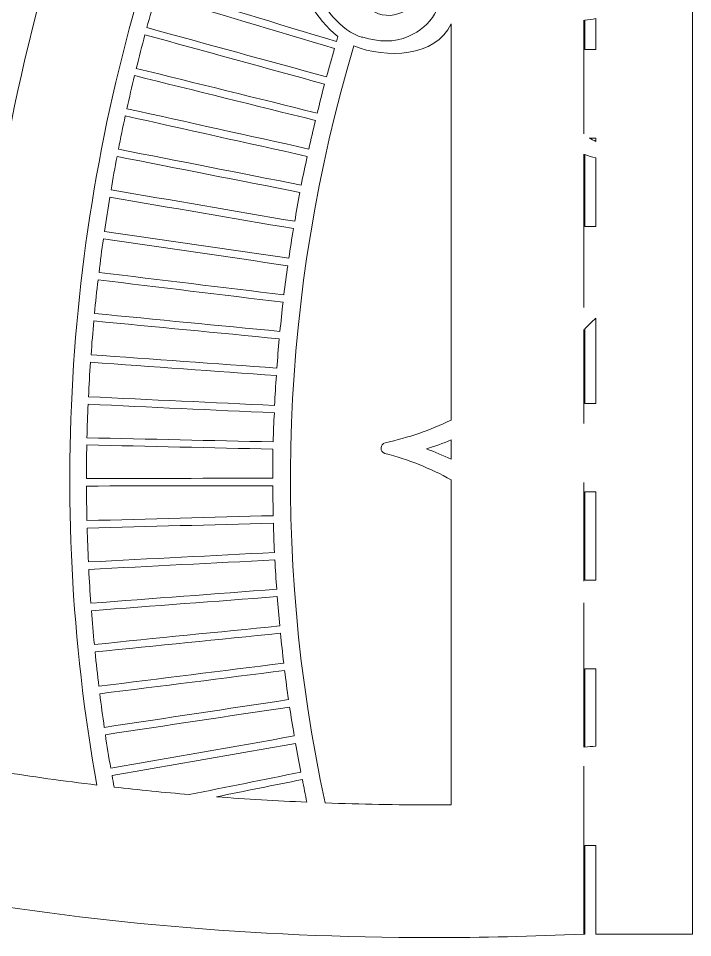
# Model space of a CAD drawing. Extents: x 13 to 948, y -975 to -268.
# Drawn here: x 878.5 to 947.6, y -975.2 to -880.9 of the extents above; entities that cross this region are included whole.
import ezdxf

# ---------------------------------------------------------------- set-up
doc = ezdxf.new("R2010")
doc.units = 0
doc.header["$MEASUREMENT"] = 0
doc.layers.add('Layer 1', color=7, linetype='Continuous', lineweight=0)

msp = doc.modelspace()

# ---------------------------------------------------------------- linework, layer by layer
at = {"layer": 'Layer 1'}
for points, knots in [([(937.665, -754.371), (937.665, -754.371), (937.665, -757.131), (937.665, -757.131), (937.665, -757.131), (936.531, -757.131), (936.531, -757.131), (936.531, -757.131), (936.531, -754.984), (936.531, -754.984), (936.531, -754.984), (936.448, -754.984), (936.448, -754.984), (936.448, -754.984), (936.448, -773.135), (936.448, -773.135), (936.448, -773.135), (936.418, -773.233), (936.418, -773.233), (936.418, -773.233), (936.418, -754.984), (936.418, -754.984), (936.418, -754.984), (930.74, -754.976), (930.74, -754.976), (930.74, -754.976), (930.74, -753.842), (930.74, -753.842), (930.74, -753.842), (937.242, -753.85), (937.242, -753.85), (937.242, -753.85), (937.242, -268.129), (937.242, -268.129), (937.242, -268.129), (585.767, -268.129), (585.767, -268.129), (585.767, -268.129), (585.767, -267.804), (585.767, -267.804), (585.767, -267.804), (584.815, -267.804), (584.815, -267.804), (584.815, -267.804), (584.815, -272.136), (584.815, -272.136), (584.815, -272.136), (583.681, -272.136), (583.681, -272.136), (583.681, -272.136), (583.681, -267.804), (583.681, -267.804), (583.681, -267.804), (233.174, -267.804), (233.174, -267.804), (233.174, -267.804), (233.174, -267.699), (233.174, -267.699), (233.174, -267.699), (231.669, -267.699), (231.669, -267.699), (231.669, -267.699), (231.669, -267.623), (231.669, -267.623), (231.669, -267.623), (194.12, -267.623), (194.12, -267.623), (189.365, -267.623), (184.701, -268.719), (180.482, -270.813), (180.331, -270.791), (180.187, -270.76), (180.051, -270.722), (180.014, -270.843), (179.961, -270.972), (179.923, -271.1), (178.751, -271.713), (177.61, -272.401), (176.521, -273.164), (171.902, -276.4), (165.529, -281.004), (157.977, -286.832), (75.273, -358.415), (123.195, -457.395), (13.488, -510.82), (123.195, -564.252), (75.273, -663.231), (157.977, -734.807), (165.567, -740.658), (171.955, -745.277), (176.581, -748.52), (181.699, -752.104), (187.793, -754.016), (194.037, -754.016), (194.037, -754.016), (231.669, -754.016), (231.669, -754.016), (231.669, -754.016), (231.669, -749.556), (231.669, -749.556), (231.669, -749.556), (232.614, -749.556), (232.614, -749.556), (232.614, -749.556), (232.614, -753.994), (232.614, -753.994), (232.614, -753.994), (583.681, -753.994), (583.681, -753.994), (583.681, -753.994), (583.681, -749.458), (583.681, -749.458), (583.681, -749.458), (584.815, -749.458), (584.815, -749.458), (584.815, -749.458), (584.815, -753.994), (584.815, -753.994), (584.815, -753.994), (584.248, -753.994), (584.248, -753.994), (584.248, -753.994), (584.248, -754.001), (584.248, -754.001), (578.124, -754.031), (573.165, -759.006), (573.165, -765.137), (573.165, -765.137), (573.165, -974.541), (573.165, -974.541), (573.165, -974.541), (584.248, -974.541), (584.248, -974.541), (584.248, -974.541), (584.248, -974.64), (584.248, -974.64), (584.248, -974.64), (584.943, -974.64), (584.943, -974.64), (584.943, -974.64), (588.594, -974.851), (594.96, -974.851), (596.358, -974.851), (597.885, -974.844), (599.541, -974.821), (600.97, -974.798), (602.482, -974.76), (604.077, -974.715), (621.827, -974.216), (649.874, -972.031), (679.281, -964.275), (679.803, -964.131), (680.332, -963.988), (680.869, -963.844), (682.819, -963.315), (684.777, -962.763), (686.727, -962.189), (687.309, -962.015), (687.907, -961.841), (688.489, -961.667), (694.869, -959.732), (701.265, -957.524), (707.585, -954.999), (709.467, -954.251), (711.327, -953.472), (713.202, -952.671), (717.186, -950.94), (721.124, -949.088), (725.017, -947.084), (726.083, -946.525), (727.157, -945.965), (728.215, -945.391), (729.977, -944.438), (731.723, -943.456), (733.454, -942.443), (734.354, -941.913), (735.253, -941.377), (736.153, -940.832), (736.984, -940.326), (737.801, -939.812), (738.625, -939.29), (739.948, -938.451), (741.256, -937.597), (742.541, -936.72), (749.095, -932.282), (755.332, -927.323), (761.115, -921.797), (761.115, -921.797), (764.532, -925.229), (771.381, -930.355), (774.027, -932.335), (777.18, -934.565), (780.846, -936.939), (784.86, -939.562), (789.494, -942.352), (794.741, -945.202), (799.761, -947.931), (805.324, -950.698), (811.463, -953.397), (811.841, -953.563), (812.219, -953.722), (812.597, -953.888), (813.398, -954.236), (814.207, -954.584), (815.039, -954.931), (816.422, -955.513), (817.843, -956.095), (819.295, -956.662), (819.877, -956.904), (820.459, -957.131), (821.041, -957.358), (822.568, -957.948), (824.11, -958.537), (825.698, -959.112), (826.598, -959.444), (827.512, -959.77), (828.442, -960.102), (852.724, -968.645), (883.552, -975.222), (920.951, -975.222), (925.993, -975.222), (931.156, -975.101), (936.448, -974.851), (936.448, -974.851), (936.44, -957.645), (936.44, -957.645), (936.44, -957.645), (936.44, -957.645), (936.448, -957.645), (936.448, -957.645), (936.448, -974.851), (936.448, -974.851), (936.448, -974.851), (936.531, -974.851), (936.531, -974.851), (936.531, -974.851), (936.531, -965.779), (936.531, -965.779), (936.531, -965.779), (937.665, -965.779), (937.665, -965.779), (937.665, -965.779), (937.665, -974.851), (937.665, -974.851), (937.665, -974.851), (947.591, -974.851), (947.591, -974.851), (947.591, -974.851), (947.591, -765.447), (947.591, -765.447), (947.591, -759.709), (943.244, -754.984), (937.665, -754.371)], [0, 0, 0, 0, 1, 1, 1, 2, 2, 2, 3, 3, 3, 4, 4, 4, 5, 5, 5, 6, 6, 6, 7, 7, 7, 8, 8, 8, 9, 9, 9, 10, 10, 10, 11, 11, 11, 12, 12, 12, 13, 13, 13, 14, 14, 14, 15, 15, 15, 16, 16, 16, 17, 17, 17, 18, 18, 18, 19, 19, 19, 20, 20, 20, 21, 21, 21, 22, 22, 22, 23, 23, 23, 24, 24, 24, 25, 25, 25, 26, 26, 26, 27, 27, 27, 28, 28, 28, 29, 29, 29, 30, 30, 30, 31, 31, 31, 32, 32, 32, 33, 33, 33, 34, 34, 34, 35, 35, 35, 36, 36, 36, 37, 37, 37, 38, 38, 38, 39, 39, 39, 40, 40, 40, 41, 41, 41, 42, 42, 42, 43, 43, 43, 44, 44, 44, 45, 45, 45, 46, 46, 46, 47, 47, 47, 48, 48, 48, 49, 49, 49, 50, 50, 50, 51, 51, 51, 52, 52, 52, 53, 53, 53, 54, 54, 54, 55, 55, 55, 56, 56, 56, 57, 57, 57, 58, 58, 58, 59, 59, 59, 60, 60, 60, 61, 61, 61, 62, 62, 62, 63, 63, 63, 64, 64, 64, 65, 65, 65, 66, 66, 66, 67, 67, 67, 68, 68, 68, 69, 69, 69, 70, 70, 70, 71, 71, 71, 72, 72, 72, 73, 73, 73, 74, 74, 74, 75, 75, 75, 76, 76, 76, 77, 77, 77, 78, 78, 78, 79, 79, 79, 80, 80, 80, 81, 81, 81, 82, 82, 82, 83, 83, 83, 84, 84, 84, 84]), ([(849.851, -837.665), (856.443, -821.154), (872.871, -810.692), (890.5, -811.054), (890.946, -812.12), (891.437, -813.179), (891.959, -814.214), (875.569, -813.315), (859.876, -822.326), (853.223, -837.597), (846.585, -852.807), (850.441, -870.323), (862.174, -881.814), (861.047, -882.123), (859.936, -882.471), (858.848, -882.872), (847.417, -870.867), (843.675, -853.162), (849.851, -837.665)], [0, 0, 0, 0, 1, 1, 1, 2, 2, 2, 3, 3, 3, 4, 4, 4, 5, 5, 5, 6, 6, 6, 6]), ([(876.522, -958.182), (870.958, -923.679), (875.086, -887.944), (888.837, -855.415), (890.651, -858.771), (890.87, -862.317), (891.437, -866.293), (891.687, -868.115), (892.11, -869.763), (893.086, -871.26), (883.469, -899.723), (881.254, -930.158), (886.501, -959.573), (883.152, -959.165), (879.826, -958.704), (876.522, -958.182)], [0, 0, 0, 0, 1, 1, 1, 2, 2, 2, 3, 3, 3, 4, 4, 4, 5, 5, 5, 5]), ([(922.825, -877.308), (922.538, -876.65), (922.137, -876.053), (921.638, -875.539), (920.149, -873.838), (917.685, -872.954), (915.508, -873.944), (913.285, -874.957), (912.9, -878.457), (914.721, -880.067), (916.263, -881.42), (919.877, -880.181), (918.94, -877.837), (918.199, -875.962), (915.901, -876.643), (915.606, -878.261), (915.553, -878.162), (915.508, -878.056), (915.462, -877.95), (915.213, -877.255), (915.394, -876.431), (915.863, -875.856), (917.836, -874.027), (920.21, -875.169), (921.351, -877.089), (922.357, -879.583), (920.724, -881.776), (918.501, -882.766), (916.929, -883.462), (915.417, -883.325), (913.776, -882.872), (913.716, -882.857), (913.67, -882.864), (913.625, -882.864), (913.24, -882.706), (912.854, -882.547), (912.499, -882.35), (910.367, -880.876), (908.923, -878.638), (908.477, -876.28), (908.477, -876.272), (908.484, -876.257), (908.484, -876.242), (907.804, -870.3), (914.389, -866.792), (919.507, -867.684), (920.641, -868.047), (921.752, -868.523), (922.825, -869.045), (922.825, -869.045), (922.825, -877.308), (922.825, -877.308)], [0, 0, 0, 0, 1, 1, 1, 2, 2, 2, 3, 3, 3, 4, 4, 4, 5, 5, 5, 6, 6, 6, 7, 7, 7, 8, 8, 8, 9, 9, 9, 10, 10, 10, 11, 11, 11, 12, 12, 12, 13, 13, 13, 14, 14, 14, 15, 15, 15, 16, 16, 16, 17, 17, 17, 17]), ([(892.806, -877.799), (893.297, -876.129), (893.819, -874.466), (894.371, -872.817), (897.772, -876.159), (902.716, -876.333), (907.215, -875.41), (907.404, -878.208), (908.878, -880.906), (911.229, -882.804), (911.176, -882.963), (911.138, -883.137), (911.085, -883.303), (904.992, -881.458), (898.891, -879.629), (892.806, -877.799)], [0, 0, 0, 0, 1, 1, 1, 2, 2, 2, 3, 3, 3, 4, 4, 4, 5, 5, 5, 5]), ([(891.634, -881.882), (891.944, -880.763), (892.254, -879.644), (892.587, -878.533), (898.68, -880.37), (904.78, -882.207), (910.873, -884.036), (910.601, -885.004), (910.322, -885.964), (910.057, -886.932), (903.918, -885.253), (897.772, -883.567), (891.634, -881.882)], [0, 0, 0, 0, 1, 1, 1, 2, 2, 2, 3, 3, 3, 4, 4, 4, 4]), ([(922.825, -922.137), (920.693, -923.18), (918.433, -923.944), (916.074, -924.458), (915.523, -924.579), (915.5, -925.41), (916.044, -925.554), (918.456, -926.189), (920.716, -927.081), (922.825, -928.261), (922.825, -928.261), (922.825, -961.599), (922.825, -961.599), (922.198, -961.599), (921.57, -961.607), (920.951, -961.607), (917.254, -961.607), (913.58, -961.538), (909.921, -961.402), (904.327, -935.699), (905.325, -909.013), (912.854, -883.756), (916.158, -885.072), (921.268, -884.928), (922.825, -881.496), (922.825, -881.496), (922.825, -922.137), (922.825, -922.137)], [0, 0, 0, 0, 1, 1, 1, 2, 2, 2, 3, 3, 3, 4, 4, 4, 5, 5, 5, 6, 6, 6, 7, 7, 7, 8, 8, 8, 9, 9, 9, 9]), ([(936.448, -892.775), (936.44, -892.775), (936.44, -892.775), (936.433, -892.775), (936.433, -892.775), (936.433, -881.103), (936.433, -881.103), (936.433, -881.103), (936.44, -881.103), (936.448, -881.103), (936.448, -881.103), (936.448, -892.775), (936.448, -892.775)], [0, 0, 0, 0, 1, 1, 1, 2, 2, 2, 3, 3, 3, 4, 4, 4, 4]), ([(937.665, -884.134), (937.665, -884.134), (936.531, -884.134), (936.531, -884.134), (936.531, -884.134), (936.531, -881.103), (936.531, -881.103), (936.917, -881.088), (937.302, -881.035), (937.665, -880.937), (937.665, -880.937), (937.665, -884.134), (937.665, -884.134)], [0, 0, 0, 0, 1, 1, 1, 2, 2, 2, 3, 3, 3, 4, 4, 4, 4]), ([(890.553, -886.062), (890.84, -884.913), (891.135, -883.764), (891.437, -882.622), (897.576, -884.301), (903.714, -885.994), (909.853, -887.672), (909.588, -888.663), (909.346, -889.668), (909.105, -890.658), (902.921, -889.124), (896.744, -887.597), (890.553, -886.062)], [0, 0, 0, 0, 1, 1, 1, 2, 2, 2, 3, 3, 3, 4, 4, 4, 4]), ([(889.593, -890.197), (889.835, -889.063), (890.099, -887.937), (890.371, -886.803), (896.555, -888.338), (902.739, -889.872), (908.923, -891.399), (908.689, -892.382), (908.462, -893.357), (908.243, -894.333), (902.021, -892.957), (895.807, -891.581), (889.593, -890.197)], [0, 0, 0, 0, 1, 1, 1, 2, 2, 2, 3, 3, 3, 4, 4, 4, 4]), ([(888.723, -894.348), (888.942, -893.214), (889.177, -892.072), (889.419, -890.938), (895.641, -892.322), (901.862, -893.705), (908.084, -895.088), (907.872, -896.064), (907.653, -897.046), (907.456, -898.029), (901.212, -896.804), (894.968, -895.58), (888.723, -894.348)], [0, 0, 0, 0, 1, 1, 1, 2, 2, 2, 3, 3, 3, 4, 4, 4, 4]), ([(937.665, -893.546), (937.431, -893.448), (937.211, -893.335), (937, -893.206), (937, -893.206), (937.665, -893.206), (937.665, -893.206), (937.665, -893.206), (937.665, -893.546), (937.665, -893.546)], [0, 0, 0, 0, 1, 1, 1, 2, 2, 2, 3, 3, 3, 3]), ([(887.96, -898.521), (888.149, -897.379), (888.361, -896.237), (888.58, -895.096), (894.824, -896.328), (901.068, -897.56), (907.32, -898.778), (907.131, -899.768), (906.965, -900.758), (906.799, -901.749), (900.516, -900.667), (894.234, -899.594), (887.96, -898.521)], [0, 0, 0, 0, 1, 1, 1, 2, 2, 2, 3, 3, 3, 4, 4, 4, 4]), ([(936.448, -910.593), (936.44, -910.593), (936.44, -910.593), (936.433, -910.601), (936.433, -910.601), (936.433, -894.854), (936.433, -894.854), (936.44, -894.854), (936.44, -894.862), (936.448, -894.862), (936.448, -894.862), (936.448, -910.593), (936.448, -910.593)], [0, 0, 0, 0, 1, 1, 1, 2, 2, 2, 3, 3, 3, 4, 4, 4, 4]), ([(937.665, -902.278), (937.665, -902.278), (936.531, -902.278), (936.531, -902.278), (936.531, -902.278), (936.531, -894.892), (936.531, -894.892), (936.902, -895.036), (937.272, -895.156), (937.665, -895.24), (937.665, -895.24), (937.665, -902.278), (937.665, -902.278)], [0, 0, 0, 0, 1, 1, 1, 2, 2, 2, 3, 3, 3, 4, 4, 4, 4]), ([(887.287, -902.784), (887.461, -901.612), (887.642, -900.448), (887.831, -899.277), (894.106, -900.35), (900.388, -901.423), (906.663, -902.497), (906.496, -903.518), (906.345, -904.531), (906.194, -905.543), (899.897, -904.621), (893.584, -903.707), (887.287, -902.784)], [0, 0, 0, 0, 1, 1, 1, 2, 2, 2, 3, 3, 3, 4, 4, 4, 4]), ([(886.728, -906.995), (886.864, -905.838), (887.015, -904.697), (887.174, -903.548), (893.486, -904.462), (899.783, -905.385), (906.088, -906.299), (905.952, -907.297), (905.808, -908.288), (905.68, -909.286), (899.367, -908.522), (893.04, -907.759), (886.728, -906.995)], [0, 0, 0, 0, 1, 1, 1, 2, 2, 2, 3, 3, 3, 4, 4, 4, 4]), ([(886.259, -911.206), (886.372, -910.049), (886.493, -908.9), (886.63, -907.751), (892.957, -908.514), (899.277, -909.286), (905.597, -910.042), (905.491, -911.039), (905.378, -912.037), (905.279, -913.035), (898.937, -912.43), (892.602, -911.818), (886.259, -911.206)], [0, 0, 0, 0, 1, 1, 1, 2, 2, 2, 3, 3, 3, 4, 4, 4, 4]), ([(937.665, -920.421), (937.665, -920.421), (936.531, -920.421), (936.531, -920.421), (936.531, -920.421), (936.531, -912.771), (936.531, -912.771), (936.902, -912.393), (937.28, -912.03), (937.665, -911.682), (937.665, -911.682), (937.665, -920.421), (937.665, -920.421)], [0, 0, 0, 0, 1, 1, 1, 2, 2, 2, 3, 3, 3, 4, 4, 4, 4]), ([(885.911, -915.439), (885.994, -914.283), (886.085, -913.126), (886.198, -911.969), (892.526, -912.582), (898.869, -913.186), (905.196, -913.799), (905.105, -914.797), (905.045, -915.795), (904.969, -916.8), (898.611, -916.346), (892.261, -915.893), (885.911, -915.439)], [0, 0, 0, 0, 1, 1, 1, 2, 2, 2, 3, 3, 3, 4, 4, 4, 4]), ([(936.448, -922.493), (936.44, -922.493), (936.44, -922.493), (936.44, -922.493), (936.44, -922.493), (936.433, -917.231), (936.433, -917.231), (936.433, -917.231), (936.433, -912.861), (936.433, -912.861), (936.44, -912.861), (936.44, -912.861), (936.448, -912.854), (936.448, -912.854), (936.448, -922.493), (936.448, -922.493)], [0, 0, 0, 0, 1, 1, 1, 2, 2, 2, 3, 3, 3, 4, 4, 4, 5, 5, 5, 5]), ([(904.916, -917.564), (904.841, -918.584), (904.78, -919.605), (904.728, -920.633), (898.37, -920.338), (892.012, -920.036), (885.647, -919.748), (885.699, -918.561), (885.768, -917.382), (885.858, -916.203), (892.209, -916.656), (898.559, -917.11), (904.916, -917.564)], [0, 0, 0, 0, 1, 1, 1, 2, 2, 2, 3, 3, 3, 4, 4, 4, 4]), ([(904.705, -921.396), (904.652, -922.394), (904.606, -923.385), (904.584, -924.375), (898.219, -924.231), (891.853, -924.095), (885.488, -923.951), (885.518, -922.802), (885.556, -921.653), (885.609, -920.512), (891.974, -920.807), (898.332, -921.101), (904.705, -921.396)], [0, 0, 0, 0, 1, 1, 1, 2, 2, 2, 3, 3, 3, 4, 4, 4, 4]), ([(904.561, -925.116), (904.546, -926.106), (904.554, -927.104), (904.546, -928.094), (898.173, -928.109), (891.808, -928.124), (885.435, -928.132), (885.435, -926.991), (885.45, -925.841), (885.473, -924.685), (891.838, -924.828), (898.203, -924.972), (904.561, -925.116)], [0, 0, 0, 0, 1, 1, 1, 2, 2, 2, 3, 3, 3, 4, 4, 4, 4]), ([(922.825, -926.151), (922.002, -925.766), (921.162, -925.41), (920.293, -925.101), (921.155, -924.836), (922.002, -924.526), (922.825, -924.178), (922.825, -924.178), (922.825, -926.151), (922.825, -926.151)], [0, 0, 0, 0, 1, 1, 1, 2, 2, 2, 3, 3, 3, 3]), ([(936.448, -938.663), (936.44, -938.663), (936.44, -938.655), (936.44, -938.655), (936.44, -938.655), (936.44, -928.525), (936.44, -928.525), (936.44, -928.525), (936.44, -928.525), (936.448, -928.525), (936.448, -928.525), (936.448, -938.663), (936.448, -938.663)], [0, 0, 0, 0, 1, 1, 1, 2, 2, 2, 3, 3, 3, 4, 4, 4, 4]), ([(904.546, -928.865), (904.554, -929.893), (904.569, -930.922), (904.599, -931.942), (898.226, -932.116), (891.861, -932.282), (885.496, -932.449), (885.465, -931.269), (885.442, -930.082), (885.442, -928.903), (891.808, -928.888), (898.173, -928.88), (904.546, -928.865)], [0, 0, 0, 0, 1, 1, 1, 2, 2, 2, 3, 3, 3, 4, 4, 4, 4]), ([(937.665, -938.564), (937.665, -938.564), (936.531, -938.564), (936.531, -938.564), (936.531, -938.564), (936.531, -929.493), (936.531, -929.493), (936.531, -929.493), (937.665, -929.493), (937.665, -929.493), (937.665, -929.493), (937.665, -938.564), (937.665, -938.564)], [0, 0, 0, 0, 1, 1, 1, 2, 2, 2, 3, 3, 3, 4, 4, 4, 4]), ([(904.614, -932.706), (904.644, -933.711), (904.667, -934.717), (904.712, -935.714), (898.355, -936.04), (891.997, -936.365), (885.639, -936.69), (885.586, -935.533), (885.548, -934.376), (885.503, -933.22), (891.883, -933.053), (898.241, -932.88), (904.614, -932.706)], [0, 0, 0, 0, 1, 1, 1, 2, 2, 2, 3, 3, 3, 4, 4, 4, 4]), ([(904.758, -936.478), (904.811, -937.483), (904.871, -938.481), (904.947, -939.487), (898.589, -939.963), (892.239, -940.447), (885.888, -940.923), (885.805, -939.766), (885.73, -938.617), (885.669, -937.453), (892.035, -937.128), (898.392, -936.803), (904.758, -936.478)], [0, 0, 0, 0, 1, 1, 1, 2, 2, 2, 3, 3, 3, 4, 4, 4, 4]), ([(904.992, -940.243), (905.067, -941.248), (905.166, -942.246), (905.264, -943.244), (898.929, -943.879), (892.587, -944.514), (886.252, -945.157), (886.138, -944), (886.04, -942.843), (885.949, -941.687), (892.292, -941.21), (898.642, -940.726), (904.992, -940.243)], [0, 0, 0, 0, 1, 1, 1, 2, 2, 2, 3, 3, 3, 4, 4, 4, 4]), ([(936.448, -955.687), (936.44, -955.687), (936.44, -955.687), (936.44, -955.687), (936.44, -955.687), (936.44, -940.87), (936.44, -940.87), (936.44, -940.87), (936.44, -940.87), (936.448, -940.87), (936.448, -940.87), (936.448, -955.687), (936.448, -955.687)], [0, 0, 0, 0, 1, 1, 1, 2, 2, 2, 3, 3, 3, 4, 4, 4, 4]), ([(886.319, -945.913), (892.662, -945.277), (898.997, -944.642), (905.332, -944.007), (905.445, -945.02), (905.544, -946.049), (905.665, -947.069), (899.353, -947.863), (893.032, -948.657), (886.713, -949.443), (886.569, -948.271), (886.441, -947.092), (886.319, -945.913)], [0, 0, 0, 0, 1, 1, 1, 2, 2, 2, 3, 3, 3, 4, 4, 4, 4]), ([(886.803, -950.199), (893.131, -949.413), (899.451, -948.619), (905.763, -947.825), (905.892, -948.823), (906.012, -949.813), (906.156, -950.811), (899.859, -951.764), (893.569, -952.709), (887.272, -953.654), (887.106, -952.505), (886.947, -951.356), (886.803, -950.199)], [0, 0, 0, 0, 1, 1, 1, 2, 2, 2, 3, 3, 3, 4, 4, 4, 4]), ([(937.665, -955.597), (937.28, -955.597), (936.902, -955.627), (936.531, -955.672), (936.531, -955.672), (936.531, -947.636), (936.531, -947.636), (936.531, -947.636), (937.665, -947.636), (937.665, -947.636), (937.665, -947.636), (937.665, -955.597), (937.665, -955.597)], [0, 0, 0, 0, 1, 1, 1, 2, 2, 2, 3, 3, 3, 4, 4, 4, 4]), ([(887.378, -954.41), (893.675, -953.465), (899.972, -952.512), (906.27, -951.567), (906.413, -952.558), (906.587, -953.548), (906.753, -954.538), (900.479, -955.642), (894.204, -956.738), (887.93, -957.842), (887.733, -956.7), (887.552, -955.559), (887.378, -954.41)], [0, 0, 0, 0, 1, 1, 1, 2, 2, 2, 3, 3, 3, 4, 4, 4, 4]), ([(888.285, -959.785), (888.209, -959.384), (888.134, -958.991), (888.066, -958.598), (894.34, -957.502), (900.607, -956.398), (906.874, -955.294), (907.048, -956.284), (907.237, -957.267), (907.426, -958.25), (903.616, -959.021), (899.799, -959.785), (895.988, -960.548), (893.41, -960.329), (890.84, -960.072), (888.285, -959.785)], [0, 0, 0, 0, 1, 1, 1, 2, 2, 2, 3, 3, 3, 4, 4, 4, 5, 5, 5, 5]), ([(898.77, -960.775), (901.704, -960.185), (904.644, -959.596), (907.578, -959.006), (907.729, -959.785), (907.88, -960.556), (908.046, -961.327), (904.939, -961.191), (901.847, -961.009), (898.77, -960.775)], [0, 0, 0, 0, 1, 1, 1, 2, 2, 2, 3, 3, 3, 3])]:
    msp.add_open_spline(points, degree=3, knots=knots, dxfattribs=at)

doc.saveas('drawing.dxf')
